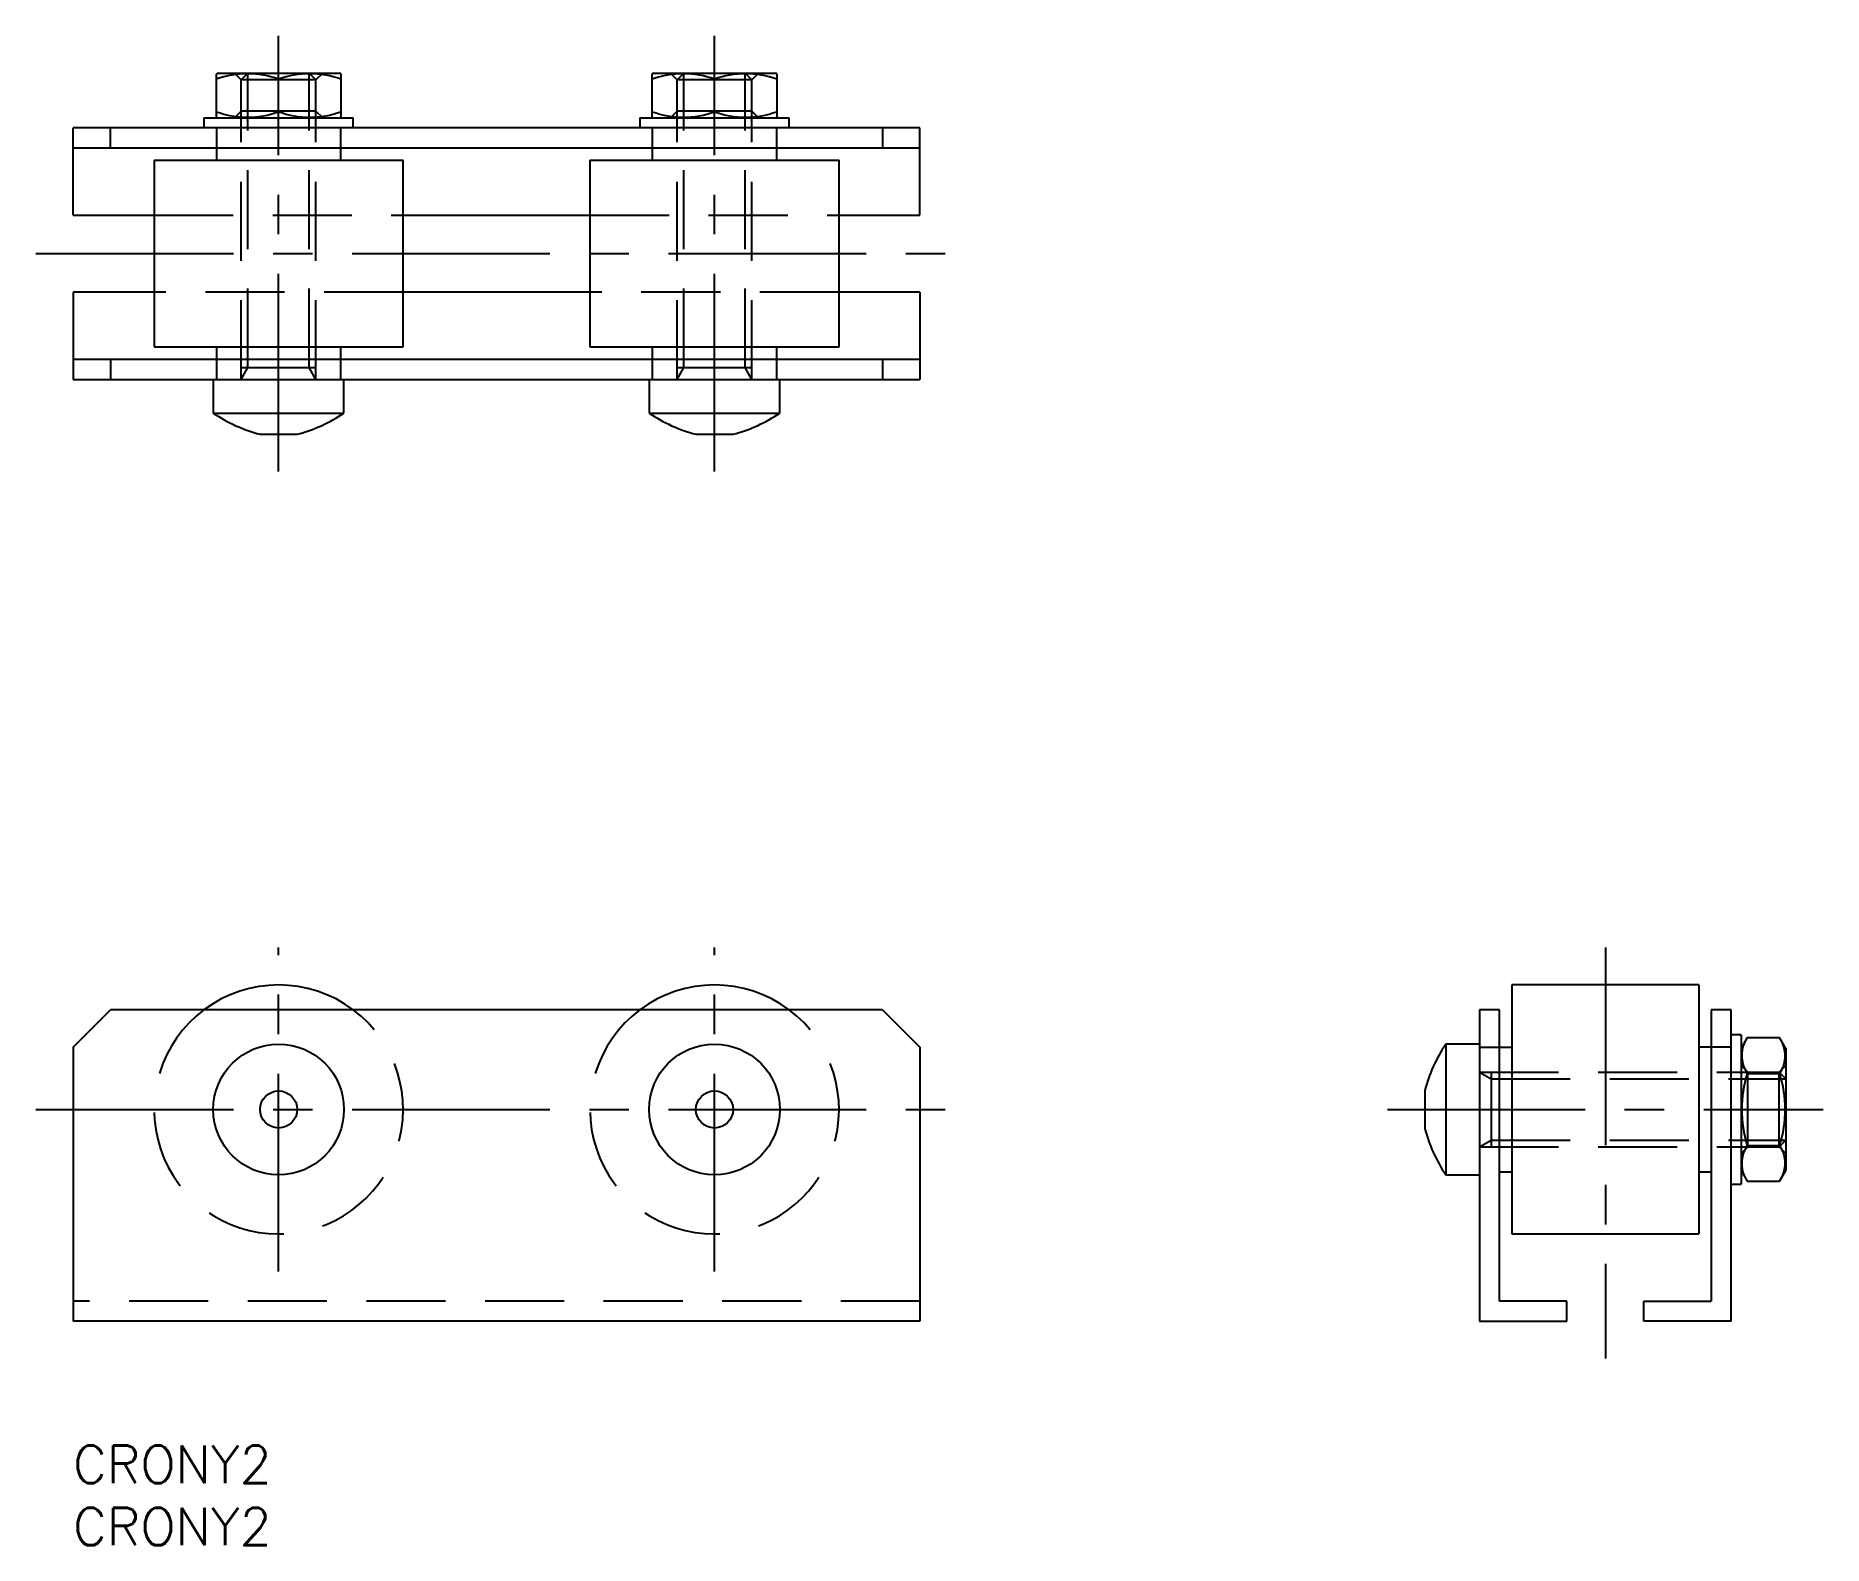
# Model space of a CAD drawing. Extents: x -3 to 141, y -8 to 113.
import ezdxf

# ---------------------------------------------------------------- set-up
doc = ezdxf.new("R2010")
doc.units = 0
doc.header["$LTSCALE"] = 0.5
doc.linetypes.add('CENTER', pattern=[50.8, 31.75, -6.35, 6.35, -6.35])
doc.linetypes.add('DASHED', pattern=[19.05, 12.7, -6.35])
for name, color, linetype in [('MSM_CENTER', 1, 'CENTER'), ('MSM_CONTINUOUS', 7, 'CONTINUOUS'), ('MSM_DASHED', 4, 'DASHED'), ('MSM_PART_NUMBER', 7, 'CONTINUOUS')]:
    doc.layers.add(name, color=color, linetype=linetype)
doc.styles.get("Standard").update_dxf_attribs({"font": 'txt.shx', "height": 3, "bigfont": 'bigfont.shx'})

# ---------------------------------------------------------------- blocks, each defined once
blk = doc.blocks.new('*U28')
at = {"layer": 'MSM_PART_NUMBER'}
blk.add_text('CRONY2', height=3, dxfattribs=at).set_placement((0, -3))
blk = doc.blocks.new('*U29')
at = {"layer": 'MSM_PART_NUMBER'}
blk.add_text('CRONY2', height=3, dxfattribs=at).set_placement((0, -8))

msp = doc.modelspace()

# ---------------------------------------------------------------- linework, layer by layer
at = {"layer": 'MSM_CENTER'}
for p, q in [((16.5, 78.24), (16.5, 113.24)), ((51.5, 78.24), (51.5, 113.24)), ((-3, 95.74), (71, 95.74)), ((16.5, 14), (16.5, 40)), ((51.5, 14), (51.5, 40)), ((123.03, 40), (123.03, 7)), ((-3, 27), (71, 27)), ((105.53, 27), (140.53, 27))]:
    msp.add_line(p, q, dxfattribs=at)
at = {"layer": 'MSM_CONTINUOUS'}
for p, q in [((11.6, 110.24), (11.5, 110.18)), ((11.5, 106.7), (11.5, 110.18)), ((11.6, 110.24), (21.4, 110.24)), ((16.5, 107.14), (16.5, 109.73)), ((21.5, 110.18), (21.4, 110.24)), ((21.5, 110.18), (21.5, 106.7)), ((46.6, 110.24), (46.5, 110.18)), ((46.5, 106.7), (46.5, 110.18)), ((46.6, 110.24), (56.4, 110.24)), ((51.5, 107.14), (51.5, 109.73)), ((56.5, 110.18), (56.4, 110.24)), ((56.5, 110.18), (56.5, 106.7)), ((10.5, 106.64), (10.5, 105.84)), ((10.5, 106.64), (22.5, 106.64)), ((11.5, 106.7), (11.6, 106.64)), ((21.4, 106.64), (21.5, 106.7)), ((22.5, 105.84), (22.5, 106.64)), ((45.5, 106.64), (45.5, 105.84)), ((45.5, 106.64), (57.5, 106.64)), ((46.5, 106.7), (46.6, 106.64)), ((56.4, 106.64), (56.5, 106.7)), ((57.5, 105.84), (57.5, 106.64)), ((0, 98.84), (0, 105.84)), ((68, 105.84), (0, 105.84)), ((3, 104.24), (3, 105.84)), ((65, 105.84), (65, 104.24)), ((68, 98.84), (68, 105.84)), ((0, 104.24), (68, 104.24)), ((11.5, 104.24), (11.5, 103.24)), ((21.5, 103.24), (21.5, 104.24)), ((46.5, 104.24), (46.5, 103.24)), ((56.5, 103.24), (56.5, 104.24)), ((6.5, 103.24), (6.5, 88.24)), ((6.5, 103.24), (26.5, 103.24)), ((26.5, 88.24), (26.5, 103.24)), ((41.5, 103.24), (41.5, 88.24)), ((41.5, 103.24), (61.5, 103.24)), ((61.5, 88.24), (61.5, 103.24)), ((0, 98.84), (6.5, 98.84)), ((26.5, 98.84), (41.5, 98.84)), ((61.5, 98.84), (68, 98.84)), ((0, 92.64), (0, 85.64)), ((6.5, 92.64), (0, 92.64)), ((41.5, 92.64), (26.5, 92.64)), ((68, 92.64), (61.5, 92.64)), ((68, 92.64), (68, 85.64)), ((6.5, 88.24), (26.5, 88.24)), ((11.5, 88.24), (11.5, 87.24)), ((21.5, 87.24), (21.5, 88.24)), ((41.5, 88.24), (61.5, 88.24)), ((46.5, 88.24), (46.5, 87.24)), ((56.5, 87.24), (56.5, 88.24)), ((68, 87.24), (0, 87.24)), ((3, 87.24), (3, 85.64)), ((65, 87.24), (65, 85.64)), ((0, 85.64), (68, 85.64)), ((11.25, 85.64), (11.25, 82.93)), ((21.75, 82.93), (21.75, 85.64)), ((46.25, 85.64), (46.25, 82.93)), ((56.75, 82.93), (56.75, 85.64)), ((11.25, 82.93), (21.75, 82.93)), ((46.25, 82.93), (56.75, 82.93)), ((15.01, 81.24), (17.99, 81.24)), ((50.01, 81.24), (52.99, 81.24)), ((115.53, 37), (115.53, 17)), ((130.53, 37), (115.53, 37)), ((130.53, 37), (130.53, 17)), ((0, 32), (3, 35)), ((65, 35), (3, 35)), ((65, 35), (68, 32)), ((114.53, 35), (112.93, 35)), ((112.93, 35), (112.93, 10)), ((114.53, 11.6), (114.53, 35)), ((131.53, 35), (131.53, 11.6)), ((133.13, 35), (131.53, 35)), ((133.13, 10), (133.13, 35)), ((0, 32), (0, 10)), ((68, 32), (68, 10)), ((110.22, 32.25), (110.22, 21.75)), ((112.93, 32.25), (110.22, 32.25)), ((112.93, 32), (115.53, 32)), ((133.13, 32), (130.53, 32)), ((133.93, 33), (133.13, 33)), ((133.93, 33), (133.93, 21)), ((134.43, 32.77), (133.93, 31.9)), ((134.43, 32.77), (137.02, 32.77)), ((137.53, 31.9), (137.02, 32.77)), ((137.53, 31.9), (137.53, 22.1)), ((134.43, 29.89), (137.02, 29.89)), ((108.53, 28.49), (108.53, 25.51)), ((134.43, 24.11), (137.02, 24.11)), ((110.22, 21.75), (112.93, 21.75)), ((114.53, 22), (115.53, 22)), ((130.53, 22), (131.53, 22)), ((133.93, 22.1), (134.43, 21.23)), ((137.02, 21.23), (137.53, 22.1)), ((133.13, 21), (133.93, 21)), ((134.43, 21.23), (137.02, 21.23)), ((115.53, 17), (130.53, 17)), ((119.93, 11.6), (114.53, 11.6)), ((119.93, 10), (119.93, 11.6)), ((126.13, 11.6), (131.53, 11.6)), ((126.13, 10), (126.13, 11.6)), ((68, 10), (0, 10)), ((112.93, 10), (119.93, 10)), ((133.13, 10), (126.13, 10))]:
    msp.add_line(p, q, dxfattribs=at)
for centre, radius in [((16.5, 27), 5.25), ((51.5, 27), 5.25), ((16.5, 27), 1.49), ((51.5, 27), 1.49)]:
    msp.add_circle(centre, radius, dxfattribs=at)
for centre, radius, start, end in [((14, 102.81), 7.37, 70.1592, 109.8408), ((19, 102.81), 7.37, 70.1592, 109.8408), ((49, 102.81), 7.37, 70.1592, 109.8408), ((54, 102.81), 7.37, 70.1592, 109.8408), ((14, 114.07), 7.37, 250.1592, 289.8408), ((19, 114.07), 7.37, 250.1592, 289.8408), ((49, 114.07), 7.37, 250.1592, 289.8408), ((54, 114.07), 7.37, 250.1592, 289.8408), ((18.04, 92.97), 12.12, 235.9445, 255.5214), ((14.96, 92.97), 12.12, 284.4786, 304.0555), ((53.04, 92.97), 12.12, 235.9445, 255.5214), ((49.96, 92.97), 12.12, 284.4786, 304.0555), ((16.5, 27), 10, 53.1301, 126.8699), ((51.5, 27), 10, 53.1301, 126.8699), ((120.26, 25.46), 12.12, 145.9445, 165.5214), ((136.54, 31.33), 2.56, 154.3574, 214.3573), ((134.91, 31.33), 2.56, 325.6427, 25.6426), ((143.59, 27), 9.61, 162.5124, 197.4876), ((127.86, 27), 9.61, 342.5124, 17.4876), ((120.26, 28.54), 12.12, 194.4786, 214.0555), ((136.54, 22.67), 2.56, 145.6427, 205.6426), ((134.91, 22.67), 2.56, 334.3574, 34.3573)]:
    msp.add_arc(centre, radius, start, end, dxfattribs=at)
at = {"layer": 'MSM_DASHED'}
for p, q in [((12.96, 110.24), (13.5, 109.7)), ((14.04, 110.24), (13.5, 109.7)), ((19.5, 109.7), (13.5, 109.7)), ((13.5, 85.64), (13.5, 109.7)), ((14.04, 86.58), (14.04, 110.24)), ((18.96, 110.24), (19.5, 109.7)), ((18.96, 86.58), (18.96, 110.24)), ((20.04, 110.24), (19.5, 109.7)), ((19.5, 85.64), (19.5, 109.7)), ((47.96, 110.24), (48.5, 109.7)), ((49.04, 110.24), (48.5, 109.7)), ((54.5, 109.7), (48.5, 109.7)), ((48.5, 85.64), (48.5, 109.7)), ((49.04, 86.58), (49.04, 110.24)), ((53.96, 110.24), (54.5, 109.7)), ((53.96, 86.58), (53.96, 110.24)), ((55.04, 110.24), (54.5, 109.7)), ((54.5, 85.64), (54.5, 109.7)), ((12.96, 106.64), (13.5, 107.18)), ((19.5, 107.18), (13.5, 107.18)), ((20.04, 106.64), (19.5, 107.18)), ((47.96, 106.64), (48.5, 107.18)), ((54.5, 107.18), (48.5, 107.18)), ((55.04, 106.64), (54.5, 107.18)), ((11.5, 105.84), (11.5, 104.24)), ((21.5, 104.24), (21.5, 105.84)), ((46.5, 105.84), (46.5, 104.24)), ((56.5, 104.24), (56.5, 105.84)), ((6.5, 98.84), (26.5, 98.84)), ((41.5, 98.84), (61.5, 98.84)), ((26.5, 92.64), (6.5, 92.64)), ((61.5, 92.64), (41.5, 92.64)), ((11.5, 87.24), (11.5, 85.64)), ((13.5, 86.58), (19.5, 86.58)), ((13.5, 85.64), (14.04, 86.58)), ((19.5, 85.64), (18.96, 86.58)), ((21.5, 85.64), (21.5, 87.24)), ((46.5, 87.24), (46.5, 85.64)), ((48.5, 86.58), (54.5, 86.58)), ((48.5, 85.64), (49.04, 86.58)), ((54.5, 85.64), (53.96, 86.58)), ((56.5, 85.64), (56.5, 87.24)), ((133.93, 30.54), (134.47, 30)), ((137.53, 30.54), (136.99, 30)), ((112.93, 30), (136.99, 30)), ((112.93, 30), (113.86, 29.46)), ((113.86, 30), (113.86, 24)), ((113.86, 29.46), (137.53, 29.46)), ((134.47, 24), (134.47, 30)), ((136.99, 24), (136.99, 30)), ((137.53, 29.46), (136.99, 30)), ((112.93, 24), (113.86, 24.54)), ((113.86, 24.54), (137.53, 24.54)), ((137.53, 24.54), (136.99, 24)), ((112.93, 24), (136.99, 24)), ((133.93, 23.46), (134.47, 24)), ((137.53, 23.46), (136.99, 24)), ((68, 11.6), (0, 11.6))]:
    msp.add_line(p, q, dxfattribs=at)
for centre in [(16.5, 27), (51.5, 27)]:
    msp.add_arc(centre, 10, 126.8699, 53.1301, dxfattribs=at)

# ---------------------------------------------------------------- block references
at = {"layer": 'MSM_CONTINUOUS'}
for name in ['*U28', '*U29']:
    msp.add_blockref(name, (0, 0), dxfattribs=at)

doc.saveas('drawing.dxf')
